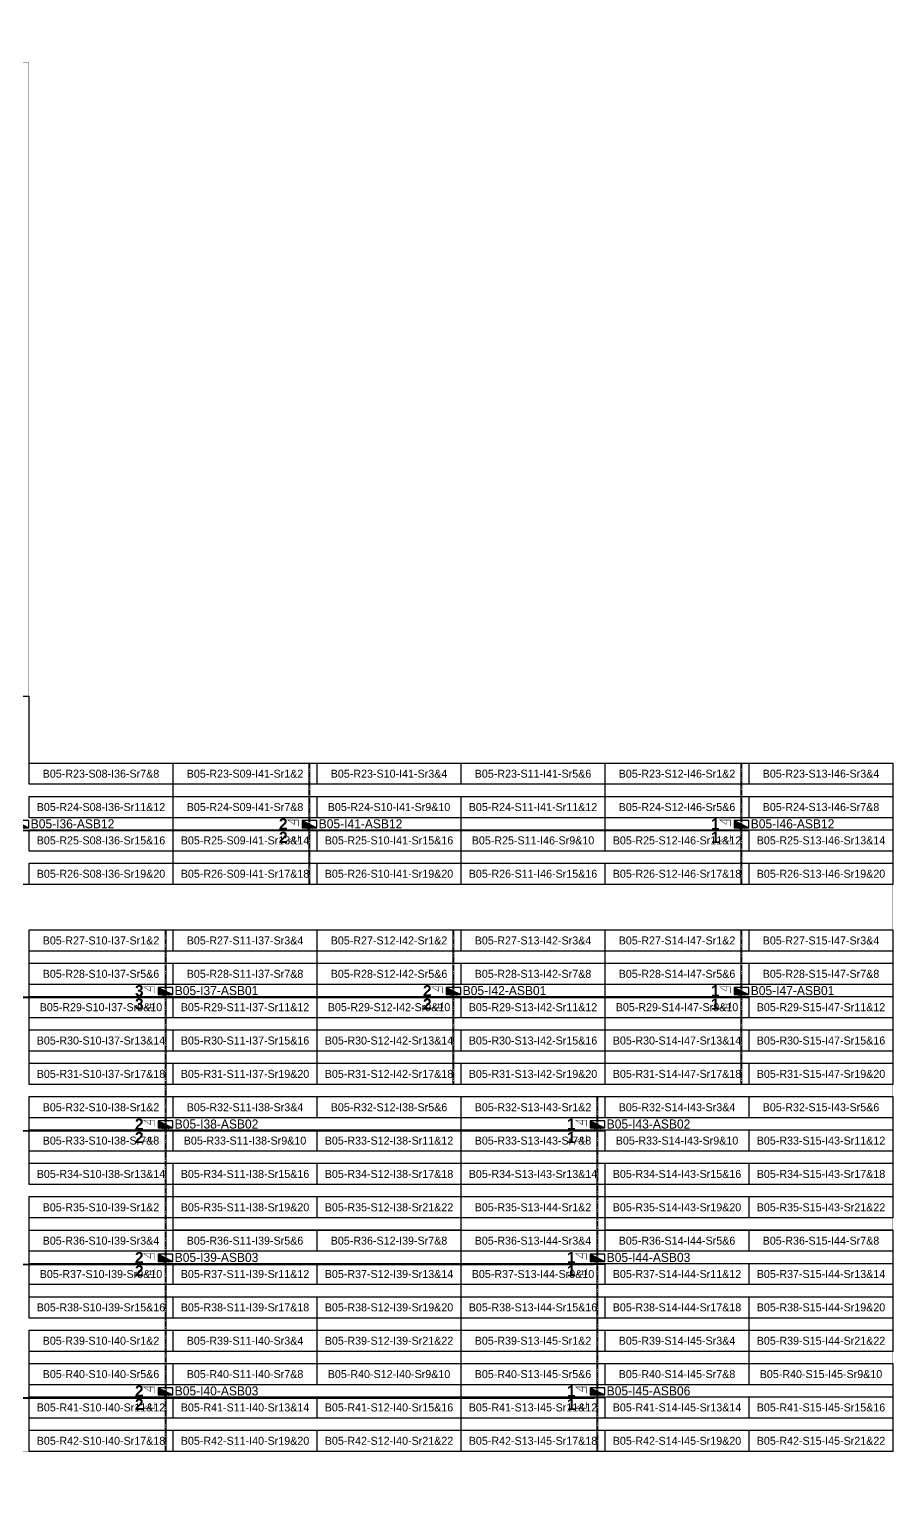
# Model space of a CAD drawing. Header units: metres. Extents: x 531268 to 531754, y 2675584 to 2675912.
# Drawn here: x 531559.8 to 531754.1, y 2675584.3 to 2675911.6 of the extents above; entities that cross this region are included whole.
import ezdxf
from ezdxf.enums import TextEntityAlignment as Align

# ---------------------------------------------------------------- set-up
doc = ezdxf.new("R2010")
doc.units = ezdxf.units.M
doc.linetypes.add('CENTER', pattern=[2, 1.25, -0.25, 0.25, -0.25])
doc.layers.add('Boundary-12.5 MW Block', color=6, linetype='Continuous', lineweight=9)
doc.layers.add('PILE', color=1, linetype='Continuous', lineweight=15)
for name, color, linetype in [('DC Trench BL-05', 40, 'Continuous'), ('E-Inverter Grouping', 2, 'Continuous'), ('Inverter Block-05', 7, 'Continuous'), ('LT Cable(AG) INV to LT Panel BL-05', 2, 'Continuous'), ('Messenger Wire Block-05 (Master Path)', 30, 'Continuous'), ('Messenger Wire Block-05 (MW Path)', 191, 'Continuous'), ('MMS Table Block-05', 8, 'Continuous'), ('Plan Line - DC BL-05', 40, 'Continuous'), ('Section Marking BL-05', 2, 'Continuous')]:
    doc.layers.add(name, color=color, linetype=linetype)
doc.styles.add('BoldTextStyle', font='arialbd.ttf')
doc.styles.get("Standard").update_dxf_attribs({"font": 'Adani Regular.ttf'})

# ---------------------------------------------------------------- blocks, each defined once
blk = doc.blocks.new('MMS Table (32.292 x 4.788)')
at = {"color": 0}
blk.add_lwpolyline([(0, -0.002), (0, 4.786), (32.292, 4.786), (32.292, -0.002)], close=True, dxfattribs=at)
at = {"color": 7}
blk.add_attdef('ID1', text='', height=1.8, dxfattribs=at).set_placement((16.146, 2.392), align=Align.MIDDLE_CENTER)
blk = doc.blocks.new('Inverter Block')
h = blk.add_hatch(color=0)
h.dxf.hatch_style = 1
h.paths.add_polyline_path([(-1.46, 2.27), (-1.46, 0.85), (1.46, 0.85)])
at = {"color": 0}
blk.add_lwpolyline([(1.46, 2.27), (-1.46, 2.27), (-1.46, 0.85), (1.46, 0.85)], close=True, dxfattribs=at)
blk.add_lwpolyline([(-1.46, 2.27), (1.46, 0.85)], dxfattribs=at)
at = {"layer": 'PILE'}
for centre in [(-0.61, 0.85), (0.61, 0.85)]:
    blk.add_circle(centre, 0.156, dxfattribs=at)
at = {"color": 7}
blk.add_attdef('ID', (-1.46, 3.01), '', height=1.8, dxfattribs=at)

msp = doc.modelspace()

# ---------------------------------------------------------------- linework, layer by layer
at = {"layer": 'Boundary-12.5 MW Block', "const_width": 0.05}
msp.add_lwpolyline([(531268.32, 2675911.58), (531462.57, 2675911.58), (531462.57, 2675904.08), (531559.74, 2675904.08), (531559.74, 2675746.58), (531754.1, 2675746.58), (531754.1, 2675591.79), (531527.35, 2675591.79), (531527.35, 2675584.29), (531268.32, 2675584.29)], close=True, dxfattribs=at)
at = {"layer": 'DC Trench BL-05', "color": 40, "const_width": 0.15}
for points in [[(531623.04, 2675746.58), (531622.74, 2675746.58), (531622.74, 2675719.29), (531623.04, 2675719.29)], [(531720.21, 2675746.58), (531719.91, 2675746.58), (531719.91, 2675719.29), (531720.21, 2675719.29)], [(531590.65, 2675709.08), (531590.35, 2675709.08), (531590.35, 2675591.79), (531590.65, 2675591.79)], [(531655.43, 2675709.08), (531655.13, 2675709.08), (531655.13, 2675674.29), (531655.43, 2675674.29)], [(531720.21, 2675709.08), (531719.91, 2675709.08), (531719.91, 2675674.29), (531720.21, 2675674.29)], [(531687.82, 2675671.58), (531687.52, 2675671.58), (531687.52, 2675591.79), (531687.82, 2675591.79)]]:
    msp.add_lwpolyline(points, close=True, dxfattribs=at)
at = {"layer": 'E-Inverter Grouping', "color": 3}
for points in [[(531559.74, 2675746.58), (531592.14, 2675746.58), (531592.14, 2675719.29), (531527.45, 2675719.29), (531527.45, 2675761.58), (531559.74, 2675761.58)], [(531689.31, 2675746.58), (531689.31, 2675734.29), (531656.92, 2675734.29), (531656.92, 2675719.29), (531592.24, 2675719.29), (531592.24, 2675746.58)], [(531754.1, 2675719.29), (531657.02, 2675719.29), (531657.02, 2675731.58), (531689.41, 2675731.58), (531689.41, 2675746.58), (531754.1, 2675746.58)], [(531624.53, 2675674.29), (531559.84, 2675674.29), (531559.84, 2675709.08), (531624.53, 2675709.08)], [(531689.31, 2675674.29), (531624.63, 2675674.29), (531624.63, 2675709.08), (531689.31, 2675709.08)], [(531754.1, 2675674.29), (531689.41, 2675674.29), (531689.41, 2675709.08), (531754.1, 2675709.08)]]:
    msp.add_lwpolyline(points, close=True, dxfattribs=at)
at = {"layer": 'E-Inverter Grouping'}
for points in [[(531656.92, 2675644.29), (531592.24, 2675644.29), (531592.24, 2675651.79), (531559.84, 2675651.79), (531559.84, 2675671.58), (531656.92, 2675671.58)], [(531754.1, 2675644.29), (531689.41, 2675644.29), (531689.41, 2675651.79), (531657.02, 2675651.79), (531657.02, 2675671.58), (531754.1, 2675671.58)], [(531656.92, 2675614.29), (531624.63, 2675614.29), (531624.63, 2675621.79), (531559.84, 2675621.79), (531559.84, 2675649.08), (531592.14, 2675649.08), (531592.14, 2675641.58), (531656.92, 2675641.58)], [(531754.1, 2675614.29), (531721.8, 2675614.29), (531721.8, 2675621.79), (531657.02, 2675621.79), (531657.02, 2675649.08), (531689.31, 2675649.08), (531689.31, 2675641.58), (531754.1, 2675641.58)], [(531624.53, 2675611.58), (531656.92, 2675611.58), (531656.92, 2675591.79), (531559.84, 2675591.79), (531559.84, 2675619.08), (531624.53, 2675619.08)], [(531721.7, 2675611.58), (531754.1, 2675611.58), (531754.1, 2675591.79), (531657.02, 2675591.79), (531657.02, 2675619.08), (531721.7, 2675619.08)]]:
    msp.add_lwpolyline(points, close=True, dxfattribs=at)
at = {"layer": 'LT Cable(AG) INV to LT Panel BL-05', "color": 5}
for points in [[(531486.74, 2675742.27, -0.31385), (531486.15, 2675743.12), (531486.15, 2675746.3, 0.214019), (531485.85, 2675746.97), (531479.13, 2675752.95, -0.214019), (531478.83, 2675753.62), (531478.83, 2675755.37, -0.0289), (531478.84, 2675755.47), (531478.89, 2675755.95, 0.0289), (531478.9, 2675756.06), (531478.9, 2675760.57, -0.414214), (531479.8, 2675761.47), (531528.36, 2675761.47, -0.414214), (531529.26, 2675760.57), (531529.26, 2675732.37, 0.414214), (531530.16, 2675731.47), (531621.99, 2675731.47, 0.414214), (531622.89, 2675732.37), (531622.89, 2675732.73)], [(531486.74, 2675742.31, -0.305689), (531486.18, 2675743.14), (531486.18, 2675746.31, 0.214019), (531485.87, 2675746.98), (531479.16, 2675752.96, -0.214019), (531478.86, 2675753.63), (531478.86, 2675755.37, -0.0289), (531478.86, 2675755.47), (531478.92, 2675755.95, 0.0289), (531478.93, 2675756.05), (531478.93, 2675760.54, -0.414214), (531479.83, 2675761.44), (531528.33, 2675761.44, -0.414214), (531529.23, 2675760.54), (531529.23, 2675732.34, 0.414214), (531530.13, 2675731.44), (531719.16, 2675731.44, 0.414214), (531720.06, 2675732.34), (531720.06, 2675732.73)], [(531485.72, 2675739.78), (531484.23, 2675739.78, 0.078431), (531483.95, 2675739.74), (531482.96, 2675739.42, -0.078431), (531482.68, 2675739.38), (531479.56, 2675739.38, 0.414214), (531478.66, 2675738.48), (531478.66, 2675710.94, 0.093355), (531478.72, 2675710.62), (531478.83, 2675710.35, -0.093355), (531478.89, 2675710.03), (531478.89, 2675604.68, 0.414214), (531479.79, 2675603.78), (531589.6, 2675603.78, 0.414214), (531590.5, 2675604.68), (531590.5, 2675605.23)], [(531485.72, 2675739.73), (531484.23, 2675739.73, 0.078431), (531483.96, 2675739.69), (531482.97, 2675739.37, -0.078431), (531482.69, 2675739.33), (531479.61, 2675739.33, 0.414214), (531478.71, 2675738.43), (531478.71, 2675710.95, 0.093355), (531478.77, 2675710.62), (531478.88, 2675710.36, -0.093355), (531478.94, 2675710.04), (531478.94, 2675634.73, 0.414214), (531479.84, 2675633.83), (531686.77, 2675633.83, 0.414214), (531687.67, 2675634.73), (531687.67, 2675635.23)], [(531485.72, 2675739.71), (531484.24, 2675739.71, 0.078431), (531483.96, 2675739.66), (531482.97, 2675739.34, -0.078431), (531482.69, 2675739.3), (531479.64, 2675739.3, 0.414214), (531478.74, 2675738.4), (531478.74, 2675710.96, 0.093355), (531478.8, 2675710.63), (531478.9, 2675710.37, -0.093355), (531478.96, 2675710.04), (531478.96, 2675634.75, 0.414214), (531479.86, 2675633.85), (531589.6, 2675633.85, 0.414214), (531590.5, 2675634.75), (531590.5, 2675635.23)], [(531487.71, 2675739.66), (531484.25, 2675739.66, 0.078431), (531483.97, 2675739.61), (531482.98, 2675739.29, -0.078431), (531482.7, 2675739.25), (531479.69, 2675739.25, 0.414214), (531478.79, 2675738.35), (531478.79, 2675710.97, 0.093355), (531478.85, 2675710.64), (531478.95, 2675710.38, -0.093355), (531479.01, 2675710.05), (531479.01, 2675664.8, 0.414214), (531479.91, 2675663.9), (531686.77, 2675663.9, 0.414214), (531687.67, 2675664.8), (531687.67, 2675665.23)], [(531487.71, 2675739.63), (531484.25, 2675739.63, 0.078431), (531483.97, 2675739.59), (531482.98, 2675739.27, -0.078431), (531482.7, 2675739.23), (531479.71, 2675739.23, 0.414214), (531478.81, 2675738.33), (531478.81, 2675710.97, 0.093355), (531478.87, 2675710.64), (531478.98, 2675710.38, -0.093355), (531479.04, 2675710.06), (531479.04, 2675664.83, 0.414214), (531479.94, 2675663.93), (531589.6, 2675663.93, 0.414214), (531590.5, 2675664.83), (531590.5, 2675665.23)], [(531489.86, 2675739.58), (531484.26, 2675739.58, 0.078431), (531483.98, 2675739.54), (531482.99, 2675739.22, -0.078431), (531482.71, 2675739.18), (531479.76, 2675739.18, 0.414214), (531478.86, 2675738.28), (531478.86, 2675710.98, 0.093355), (531478.92, 2675710.65), (531479.03, 2675710.39, -0.093355), (531479.09, 2675710.07), (531479.09, 2675694.88, 0.414214), (531479.99, 2675693.98), (531719.16, 2675693.98, 0.414214), (531720.06, 2675694.88), (531720.06, 2675695.23)], [(531489.86, 2675739.56), (531484.26, 2675739.56, 0.078431), (531483.98, 2675739.51), (531482.99, 2675739.19, -0.078431), (531482.72, 2675739.15), (531479.79, 2675739.15, 0.414214), (531478.89, 2675738.25), (531478.89, 2675710.98, 0.093355), (531478.95, 2675710.66), (531479.05, 2675710.4, -0.093355), (531479.11, 2675710.07), (531479.11, 2675694.9, 0.414214), (531480.01, 2675694), (531654.38, 2675694, 0.414214), (531655.28, 2675694.9), (531655.28, 2675695.23)], [(531489.86, 2675739.53), (531484.27, 2675739.53, 0.078431), (531483.99, 2675739.49), (531483, 2675739.17, -0.078431), (531482.72, 2675739.13), (531479.81, 2675739.13, 0.414214), (531478.91, 2675738.23), (531478.91, 2675710.99, 0.093355), (531478.97, 2675710.66), (531479.08, 2675710.4, -0.093355), (531479.14, 2675710.07), (531479.14, 2675694.93, 0.414214), (531480.04, 2675694.03), (531589.6, 2675694.03, 0.414214), (531590.5, 2675694.93), (531590.5, 2675695.23)]]:
    msp.add_lwpolyline(points, format="xyb", dxfattribs=at)
at = {"layer": 'LT Cable(AG) INV to LT Panel BL-05'}
msp.add_lwpolyline([(531486.73, 2675740.11), (531485.14, 2675740.11, 0.078431), (531484.86, 2675740.06), (531482.95, 2675739.44, -0.078431), (531482.68, 2675739.4), (531479.54, 2675739.4, 0.414214), (531478.64, 2675738.5), (531478.64, 2675710.94, 0.093355), (531478.7, 2675710.61), (531478.8, 2675710.35, -0.093355), (531478.86, 2675710.02), (531478.86, 2675604.65, 0.414214), (531479.76, 2675603.75), (531686.77, 2675603.75, 0.414214), (531687.67, 2675604.65), (531687.67, 2675605.23)], format="xyb", dxfattribs=at)
at = {"layer": 'Messenger Wire Block-05 (Master Path)'}
for points in [[(531529.17, 2675731.38), (531721.7, 2675731.38)], [(531478.99, 2675693.88), (531721.7, 2675693.88)], [(531478.99, 2675663.88), (531689.31, 2675663.88)], [(531478.99, 2675633.88), (531689.31, 2675633.88)], [(531478.99, 2675603.88), (531689.31, 2675603.88)]]:
    msp.add_lwpolyline(points, dxfattribs=at)
at = {"layer": 'Messenger Wire Block-05 (MW Path)', "const_width": 0.1}
for points in [[(531529.17, 2675731.38), (531721.7, 2675731.38)], [(531478.99, 2675693.88), (531721.7, 2675693.88)], [(531478.99, 2675663.88), (531689.31, 2675663.88)], [(531478.99, 2675633.88), (531689.31, 2675633.88)], [(531478.99, 2675603.88), (531689.31, 2675603.88)]]:
    msp.add_lwpolyline(points, dxfattribs=at)
at = {"layer": 'Plan Line - DC BL-05', "color": 6, "linetype": 'CENTER'}
for points in [[(531622.89, 2675746.58), (531622.89, 2675719.29)], [(531720.06, 2675746.58), (531720.06, 2675719.29)], [(531590.5, 2675709.08), (531590.5, 2675591.79)], [(531655.28, 2675709.08), (531655.28, 2675674.29)], [(531720.06, 2675709.08), (531720.06, 2675674.29)], [(531687.67, 2675671.58), (531687.67, 2675591.79)]]:
    msp.add_lwpolyline(points, dxfattribs=at)
at = {"layer": 'Section Marking BL-05', "color": 94, "lineweight": 35, "true_color": 0x00a500, "const_width": 0.1}
for points in [[(531620.39, 2675732.38), (531620.39, 2675733.77), (531617.99, 2675733.77), (531619.47, 2675732.76), (531619.47, 2675733.77)], [(531717.56, 2675732.38), (531717.56, 2675733.77), (531715.16, 2675733.77), (531716.64, 2675732.76), (531716.64, 2675733.77)], [(531620.39, 2675730.38), (531620.39, 2675728.99), (531617.99, 2675728.99), (531619.47, 2675730), (531619.47, 2675728.99)], [(531717.56, 2675730.38), (531717.56, 2675728.99), (531715.16, 2675728.99), (531716.64, 2675730), (531716.64, 2675728.99)], [(531588, 2675694.88), (531588, 2675696.27), (531585.6, 2675696.27), (531587.08, 2675695.26), (531587.08, 2675696.27)], [(531652.78, 2675694.88), (531652.78, 2675696.27), (531650.38, 2675696.27), (531651.86, 2675695.26), (531651.86, 2675696.27)], [(531717.56, 2675694.88), (531717.56, 2675696.27), (531715.16, 2675696.27), (531716.64, 2675695.26), (531716.64, 2675696.27)], [(531588, 2675692.88), (531588, 2675691.49), (531585.6, 2675691.49), (531587.08, 2675692.5), (531587.08, 2675691.49)], [(531652.78, 2675692.88), (531652.78, 2675691.49), (531650.38, 2675691.49), (531651.86, 2675692.5), (531651.86, 2675691.49)], [(531717.56, 2675692.88), (531717.56, 2675691.49), (531715.16, 2675691.49), (531716.64, 2675692.5), (531716.64, 2675691.49)], [(531588, 2675664.88), (531588, 2675666.27), (531585.6, 2675666.27), (531587.08, 2675665.26), (531587.08, 2675666.27)], [(531685.17, 2675664.88), (531685.17, 2675666.27), (531682.77, 2675666.27), (531684.25, 2675665.26), (531684.25, 2675666.27)], [(531588, 2675662.88), (531588, 2675661.49), (531585.6, 2675661.49), (531587.08, 2675662.5), (531587.08, 2675661.49)], [(531685.17, 2675662.88), (531685.17, 2675661.49), (531682.77, 2675661.49), (531684.25, 2675662.5), (531684.25, 2675661.49)], [(531588, 2675634.88), (531588, 2675636.27), (531585.6, 2675636.27), (531587.08, 2675635.26), (531587.08, 2675636.27)], [(531685.17, 2675634.88), (531685.17, 2675636.27), (531682.77, 2675636.27), (531684.25, 2675635.26), (531684.25, 2675636.27)], [(531588, 2675632.88), (531588, 2675631.49), (531585.6, 2675631.49), (531587.08, 2675632.5), (531587.08, 2675631.49)], [(531685.17, 2675632.88), (531685.17, 2675631.49), (531682.77, 2675631.49), (531684.25, 2675632.5), (531684.25, 2675631.49)], [(531588, 2675604.88), (531588, 2675606.27), (531585.6, 2675606.27), (531587.08, 2675605.26), (531587.08, 2675606.27)], [(531685.17, 2675604.88), (531685.17, 2675606.27), (531682.77, 2675606.27), (531684.25, 2675605.26), (531684.25, 2675606.27)], [(531588, 2675602.88), (531588, 2675601.49), (531585.6, 2675601.49), (531587.08, 2675602.5), (531587.08, 2675601.49)], [(531685.17, 2675602.88), (531685.17, 2675601.49), (531682.77, 2675601.49), (531684.25, 2675602.5), (531684.25, 2675601.49)]]:
    msp.add_lwpolyline(points, dxfattribs=at)

# ---------------------------------------------------------------- block references
at = {"layer": 'Inverter Block-05'}
ref = msp.add_blockref('Inverter Block', (531558.1, 2675731.07), dxfattribs=dict(at, xscale=1.124999999976148, yscale=1.124999999976148, zscale=1.124999999976148))
ref.add_attrib('ID', 'B05-I36-ASB12', (531560.18, 2675731.9), dxfattribs={"layer": '0', "color": 7, "height": 2.025})
ref = msp.add_blockref('Inverter Block', (531622.89, 2675731.07), dxfattribs=dict(at, xscale=1.124999999976148, yscale=1.124999999976148, zscale=1.124999999976148))
ref.add_attrib('ID', 'B05-I41-ASB12', (531624.96, 2675731.9), dxfattribs={"layer": '0', "color": 7, "height": 2.025})
ref = msp.add_blockref('Inverter Block', (531720.06, 2675731.07), dxfattribs=dict(at, xscale=1.124999999976148, yscale=1.124999999976148, zscale=1.124999999976148))
ref.add_attrib('ID', 'B05-I46-ASB12', (531722.14, 2675731.9), dxfattribs={"layer": '0', "color": 7, "height": 2.025})
ref = msp.add_blockref('Inverter Block', (531590.5, 2675693.57), dxfattribs=dict(at, xscale=1.124999999976148, yscale=1.124999999976148, zscale=1.124999999976148))
ref.add_attrib('ID', 'B05-I37-ASB01', (531592.57, 2675694.4), dxfattribs={"layer": '0', "color": 7, "height": 2.025})
ref = msp.add_blockref('Inverter Block', (531655.28, 2675693.57), dxfattribs=dict(at, xscale=1.124999999976148, yscale=1.124999999976148, zscale=1.124999999976148))
ref.add_attrib('ID', 'B05-I42-ASB01', (531657.35, 2675694.4), dxfattribs={"layer": '0', "color": 7, "height": 2.025})
ref = msp.add_blockref('Inverter Block', (531720.06, 2675693.57), dxfattribs=dict(at, xscale=1.124999999976148, yscale=1.124999999976148, zscale=1.124999999976148))
ref.add_attrib('ID', 'B05-I47-ASB01', (531722.14, 2675694.4), dxfattribs={"layer": '0', "color": 7, "height": 2.025})
ref = msp.add_blockref('Inverter Block', (531590.5, 2675663.57), dxfattribs=dict(at, xscale=1.124999999976148, yscale=1.124999999976148, zscale=1.124999999976148))
ref.add_attrib('ID', 'B05-I38-ASB02', (531592.57, 2675664.4), dxfattribs={"layer": '0', "color": 7, "height": 2.025})
ref = msp.add_blockref('Inverter Block', (531687.67, 2675663.57), dxfattribs=dict(at, xscale=1.124999999976148, yscale=1.124999999976148, zscale=1.124999999976148))
ref.add_attrib('ID', 'B05-I43-ASB02', (531689.74, 2675664.4), dxfattribs={"layer": '0', "color": 7, "height": 2.025})
ref = msp.add_blockref('Inverter Block', (531590.5, 2675633.57), dxfattribs=dict(at, xscale=1.124999999976148, yscale=1.124999999976148, zscale=1.124999999976148))
ref.add_attrib('ID', 'B05-I39-ASB03', (531592.57, 2675634.4), dxfattribs={"layer": '0', "color": 7, "height": 2.025})
ref = msp.add_blockref('Inverter Block', (531687.67, 2675633.57), dxfattribs=dict(at, xscale=1.124999999976148, yscale=1.124999999976148, zscale=1.124999999976148))
ref.add_attrib('ID', 'B05-I44-ASB03', (531689.74, 2675634.4), dxfattribs={"layer": '0', "color": 7, "height": 2.025})
ref = msp.add_blockref('Inverter Block', (531590.5, 2675603.57), dxfattribs=dict(at, xscale=1.124999999976148, yscale=1.124999999976148, zscale=1.124999999976148))
ref.add_attrib('ID', 'B05-I40-ASB03', (531592.57, 2675604.4), dxfattribs={"layer": '0', "color": 7, "height": 2.025})
ref = msp.add_blockref('Inverter Block', (531687.67, 2675603.57), dxfattribs=dict(at, xscale=1.124999999976148, yscale=1.124999999976148, zscale=1.124999999976148))
ref.add_attrib('ID', 'B05-I45-ASB06', (531689.74, 2675604.4), dxfattribs={"layer": '0', "color": 7, "height": 2.025})
at = {"layer": 'MMS Table Block-05'}
for p, values in [((531559.84, 2675741.79), {'ID1': 'B05-R23-S08-I36-Sr7&8'}), ((531592.24, 2675741.79), {'ID1': 'B05-R23-S09-I41-Sr1&2'}), ((531624.63, 2675741.79), {'ID1': 'B05-R23-S10-I41-Sr3&4'}), ((531657.02, 2675741.79), {'ID1': 'B05-R23-S11-I41-Sr5&6'}), ((531689.41, 2675741.79), {'ID1': 'B05-R23-S12-I46-Sr1&2'}), ((531721.8, 2675741.79), {'ID1': 'B05-R23-S13-I46-Sr3&4'}), ((531559.84, 2675734.29), {'ID1': 'B05-R24-S08-I36-Sr11&12'}), ((531592.24, 2675734.29), {'ID1': 'B05-R24-S09-I41-Sr7&8'}), ((531624.63, 2675734.29), {'ID1': 'B05-R24-S10-I41-Sr9&10'}), ((531657.02, 2675734.29), {'ID1': 'B05-R24-S11-I41-Sr11&12'}), ((531689.41, 2675734.29), {'ID1': 'B05-R24-S12-I46-Sr5&6'}), ((531721.8, 2675734.29), {'ID1': 'B05-R24-S13-I46-Sr7&8'}), ((531559.84, 2675726.79), {'ID1': 'B05-R25-S08-I36-Sr15&16'}), ((531592.24, 2675726.79), {'ID1': 'B05-R25-S09-I41-Sr13&14'}), ((531624.63, 2675726.79), {'ID1': 'B05-R25-S10-I41-Sr15&16'}), ((531657.02, 2675726.79), {'ID1': 'B05-R25-S11-I46-Sr9&10'}), ((531689.41, 2675726.79), {'ID1': 'B05-R25-S12-I46-Sr11&12'}), ((531721.8, 2675726.79), {'ID1': 'B05-R25-S13-I46-Sr13&14'}), ((531559.84, 2675719.29), {'ID1': 'B05-R26-S08-I36-Sr19&20'}), ((531592.24, 2675719.29), {'ID1': 'B05-R26-S09-I41-Sr17&18'}), ((531624.63, 2675719.29), {'ID1': 'B05-R26-S10-I41-Sr19&20'}), ((531657.02, 2675719.29), {'ID1': 'B05-R26-S11-I46-Sr15&16'}), ((531689.41, 2675719.29), {'ID1': 'B05-R26-S12-I46-Sr17&18'}), ((531721.8, 2675719.29), {'ID1': 'B05-R26-S13-I46-Sr19&20'}), ((531559.84, 2675704.29), {'ID1': 'B05-R27-S10-I37-Sr1&2'}), ((531592.24, 2675704.29), {'ID1': 'B05-R27-S11-I37-Sr3&4'}), ((531624.63, 2675704.29), {'ID1': 'B05-R27-S12-I42-Sr1&2'}), ((531657.02, 2675704.29), {'ID1': 'B05-R27-S13-I42-Sr3&4'}), ((531689.41, 2675704.29), {'ID1': 'B05-R27-S14-I47-Sr1&2'}), ((531721.8, 2675704.29), {'ID1': 'B05-R27-S15-I47-Sr3&4'}), ((531559.84, 2675696.79), {'ID1': 'B05-R28-S10-I37-Sr5&6'}), ((531592.24, 2675696.79), {'ID1': 'B05-R28-S11-I37-Sr7&8'}), ((531624.63, 2675696.79), {'ID1': 'B05-R28-S12-I42-Sr5&6'}), ((531657.02, 2675696.79), {'ID1': 'B05-R28-S13-I42-Sr7&8'}), ((531689.41, 2675696.79), {'ID1': 'B05-R28-S14-I47-Sr5&6'}), ((531721.8, 2675696.79), {'ID1': 'B05-R28-S15-I47-Sr7&8'}), ((531559.84, 2675689.29), {'ID1': 'B05-R29-S10-I37-Sr9&10'}), ((531592.24, 2675689.29), {'ID1': 'B05-R29-S11-I37-Sr11&12'}), ((531624.63, 2675689.29), {'ID1': 'B05-R29-S12-I42-Sr9&10'}), ((531657.02, 2675689.29), {'ID1': 'B05-R29-S13-I42-Sr11&12'}), ((531689.41, 2675689.29), {'ID1': 'B05-R29-S14-I47-Sr9&10'}), ((531721.8, 2675689.29), {'ID1': 'B05-R29-S15-I47-Sr11&12'}), ((531559.84, 2675681.79), {'ID1': 'B05-R30-S10-I37-Sr13&14'}), ((531592.24, 2675681.79), {'ID1': 'B05-R30-S11-I37-Sr15&16'}), ((531624.63, 2675681.79), {'ID1': 'B05-R30-S12-I42-Sr13&14'}), ((531657.02, 2675681.79), {'ID1': 'B05-R30-S13-I42-Sr15&16'}), ((531689.41, 2675681.79), {'ID1': 'B05-R30-S14-I47-Sr13&14'}), ((531721.8, 2675681.79), {'ID1': 'B05-R30-S15-I47-Sr15&16'}), ((531559.84, 2675674.29), {'ID1': 'B05-R31-S10-I37-Sr17&18'}), ((531592.24, 2675674.29), {'ID1': 'B05-R31-S11-I37-Sr19&20'}), ((531624.63, 2675674.29), {'ID1': 'B05-R31-S12-I42-Sr17&18'}), ((531657.02, 2675674.29), {'ID1': 'B05-R31-S13-I42-Sr19&20'}), ((531689.41, 2675674.29), {'ID1': 'B05-R31-S14-I47-Sr17&18'}), ((531721.8, 2675674.29), {'ID1': 'B05-R31-S15-I47-Sr19&20'}), ((531559.84, 2675666.79), {'ID1': 'B05-R32-S10-I38-Sr1&2'}), ((531592.24, 2675666.79), {'ID1': 'B05-R32-S11-I38-Sr3&4'}), ((531624.63, 2675666.79), {'ID1': 'B05-R32-S12-I38-Sr5&6'}), ((531657.02, 2675666.79), {'ID1': 'B05-R32-S13-I43-Sr1&2'}), ((531689.41, 2675666.79), {'ID1': 'B05-R32-S14-I43-Sr3&4'}), ((531721.8, 2675666.79), {'ID1': 'B05-R32-S15-I43-Sr5&6'}), ((531559.84, 2675659.29), {'ID1': 'B05-R33-S10-I38-Sr7&8'}), ((531592.24, 2675659.29), {'ID1': 'B05-R33-S11-I38-Sr9&10'}), ((531624.63, 2675659.29), {'ID1': 'B05-R33-S12-I38-Sr11&12'}), ((531657.02, 2675659.29), {'ID1': 'B05-R33-S13-I43-Sr7&8'}), ((531689.41, 2675659.29), {'ID1': 'B05-R33-S14-I43-Sr9&10'}), ((531721.8, 2675659.29), {'ID1': 'B05-R33-S15-I43-Sr11&12'}), ((531559.84, 2675651.79), {'ID1': 'B05-R34-S10-I38-Sr13&14'}), ((531592.24, 2675651.79), {'ID1': 'B05-R34-S11-I38-Sr15&16'}), ((531624.63, 2675651.79), {'ID1': 'B05-R34-S12-I38-Sr17&18'}), ((531657.02, 2675651.79), {'ID1': 'B05-R34-S13-I43-Sr13&14'}), ((531689.41, 2675651.79), {'ID1': 'B05-R34-S14-I43-Sr15&16'}), ((531721.8, 2675651.79), {'ID1': 'B05-R34-S15-I43-Sr17&18'}), ((531559.84, 2675644.29), {'ID1': 'B05-R35-S10-I39-Sr1&2'}), ((531592.24, 2675644.29), {'ID1': 'B05-R35-S11-I38-Sr19&20'}), ((531624.63, 2675644.29), {'ID1': 'B05-R35-S12-I38-Sr21&22'}), ((531657.02, 2675644.29), {'ID1': 'B05-R35-S13-I44-Sr1&2'}), ((531689.41, 2675644.29), {'ID1': 'B05-R35-S14-I43-Sr19&20'}), ((531721.8, 2675644.29), {'ID1': 'B05-R35-S15-I43-Sr21&22'}), ((531559.84, 2675636.79), {'ID1': 'B05-R36-S10-I39-Sr3&4'}), ((531592.24, 2675636.79), {'ID1': 'B05-R36-S11-I39-Sr5&6'}), ((531624.63, 2675636.79), {'ID1': 'B05-R36-S12-I39-Sr7&8'}), ((531657.02, 2675636.79), {'ID1': 'B05-R36-S13-I44-Sr3&4'}), ((531689.41, 2675636.79), {'ID1': 'B05-R36-S14-I44-Sr5&6'}), ((531721.8, 2675636.79), {'ID1': 'B05-R36-S15-I44-Sr7&8'}), ((531559.84, 2675629.29), {'ID1': 'B05-R37-S10-I39-Sr9&10'}), ((531592.24, 2675629.29), {'ID1': 'B05-R37-S11-I39-Sr11&12'}), ((531624.63, 2675629.29), {'ID1': 'B05-R37-S12-I39-Sr13&14'}), ((531657.02, 2675629.29), {'ID1': 'B05-R37-S13-I44-Sr9&10'}), ((531689.41, 2675629.29), {'ID1': 'B05-R37-S14-I44-Sr11&12'}), ((531721.8, 2675629.29), {'ID1': 'B05-R37-S15-I44-Sr13&14'}), ((531559.84, 2675621.79), {'ID1': 'B05-R38-S10-I39-Sr15&16'}), ((531592.24, 2675621.79), {'ID1': 'B05-R38-S11-I39-Sr17&18'}), ((531624.63, 2675621.79), {'ID1': 'B05-R38-S12-I39-Sr19&20'}), ((531657.02, 2675621.79), {'ID1': 'B05-R38-S13-I44-Sr15&16'}), ((531689.41, 2675621.79), {'ID1': 'B05-R38-S14-I44-Sr17&18'}), ((531721.8, 2675621.79), {'ID1': 'B05-R38-S15-I44-Sr19&20'}), ((531559.84, 2675614.29), {'ID1': 'B05-R39-S10-I40-Sr1&2'}), ((531592.24, 2675614.29), {'ID1': 'B05-R39-S11-I40-Sr3&4'}), ((531624.63, 2675614.29), {'ID1': 'B05-R39-S12-I39-Sr21&22'}), ((531657.02, 2675614.29), {'ID1': 'B05-R39-S13-I45-Sr1&2'}), ((531689.41, 2675614.29), {'ID1': 'B05-R39-S14-I45-Sr3&4'}), ((531721.8, 2675614.29), {'ID1': 'B05-R39-S15-I44-Sr21&22'}), ((531559.84, 2675606.79), {'ID1': 'B05-R40-S10-I40-Sr5&6'}), ((531592.24, 2675606.79), {'ID1': 'B05-R40-S11-I40-Sr7&8'}), ((531624.63, 2675606.79), {'ID1': 'B05-R40-S12-I40-Sr9&10'}), ((531657.02, 2675606.79), {'ID1': 'B05-R40-S13-I45-Sr5&6'}), ((531689.41, 2675606.79), {'ID1': 'B05-R40-S14-I45-Sr7&8'}), ((531721.8, 2675606.79), {'ID1': 'B05-R40-S15-I45-Sr9&10'}), ((531559.84, 2675599.29), {'ID1': 'B05-R41-S10-I40-Sr11&12'}), ((531592.24, 2675599.29), {'ID1': 'B05-R41-S11-I40-Sr13&14'}), ((531624.63, 2675599.29), {'ID1': 'B05-R41-S12-I40-Sr15&16'}), ((531657.02, 2675599.29), {'ID1': 'B05-R41-S13-I45-Sr11&12'}), ((531689.41, 2675599.29), {'ID1': 'B05-R41-S14-I45-Sr13&14'}), ((531721.8, 2675599.29), {'ID1': 'B05-R41-S15-I45-Sr15&16'}), ((531559.84, 2675591.79), {'ID1': 'B05-R42-S10-I40-Sr17&18'}), ((531592.24, 2675591.79), {'ID1': 'B05-R42-S11-I40-Sr19&20'}), ((531624.63, 2675591.79), {'ID1': 'B05-R42-S12-I40-Sr21&22'}), ((531657.02, 2675591.79), {'ID1': 'B05-R42-S13-I45-Sr17&18'}), ((531689.41, 2675591.79), {'ID1': 'B05-R42-S14-I45-Sr19&20'}), ((531721.8, 2675591.79), {'ID1': 'B05-R42-S15-I45-Sr21&22'})]:
    msp.add_blockref('MMS Table (32.292 x 4.788)', p, dxfattribs=at).add_auto_attribs(values)

# ---------------------------------------------------------------- texts
at = {"layer": 'Section Marking BL-05', "color": 94, "true_color": 0x00a500, "style": 'BoldTextStyle'}
for s, p in [('2', (531616.99, 2675732.88)), ('1', (531714.16, 2675732.88)), ('2', (531616.99, 2675729.88)), ('1', (531714.16, 2675729.88)), ('3', (531584.6, 2675695.38)), ('3', (531584.6, 2675692.38)), ('2', (531649.38, 2675695.38)), ('2', (531649.38, 2675692.38)), ('1', (531714.16, 2675695.38)), ('1', (531714.16, 2675692.38)), ('2', (531584.6, 2675665.38)), ('1', (531681.77, 2675665.38)), ('2', (531584.6, 2675662.38)), ('1', (531681.77, 2675662.38)), ('2', (531584.6, 2675635.38)), ('1', (531681.77, 2675635.38)), ('2', (531584.6, 2675632.38)), ('1', (531681.77, 2675632.38)), ('2', (531584.6, 2675605.38)), ('1', (531681.77, 2675605.38)), ('2', (531584.6, 2675602.38)), ('1', (531681.77, 2675602.38))]:
    msp.add_text(s, height=2.5, dxfattribs=at).set_placement(p, align=Align.MIDDLE_CENTER)

doc.saveas('drawing.dxf')
